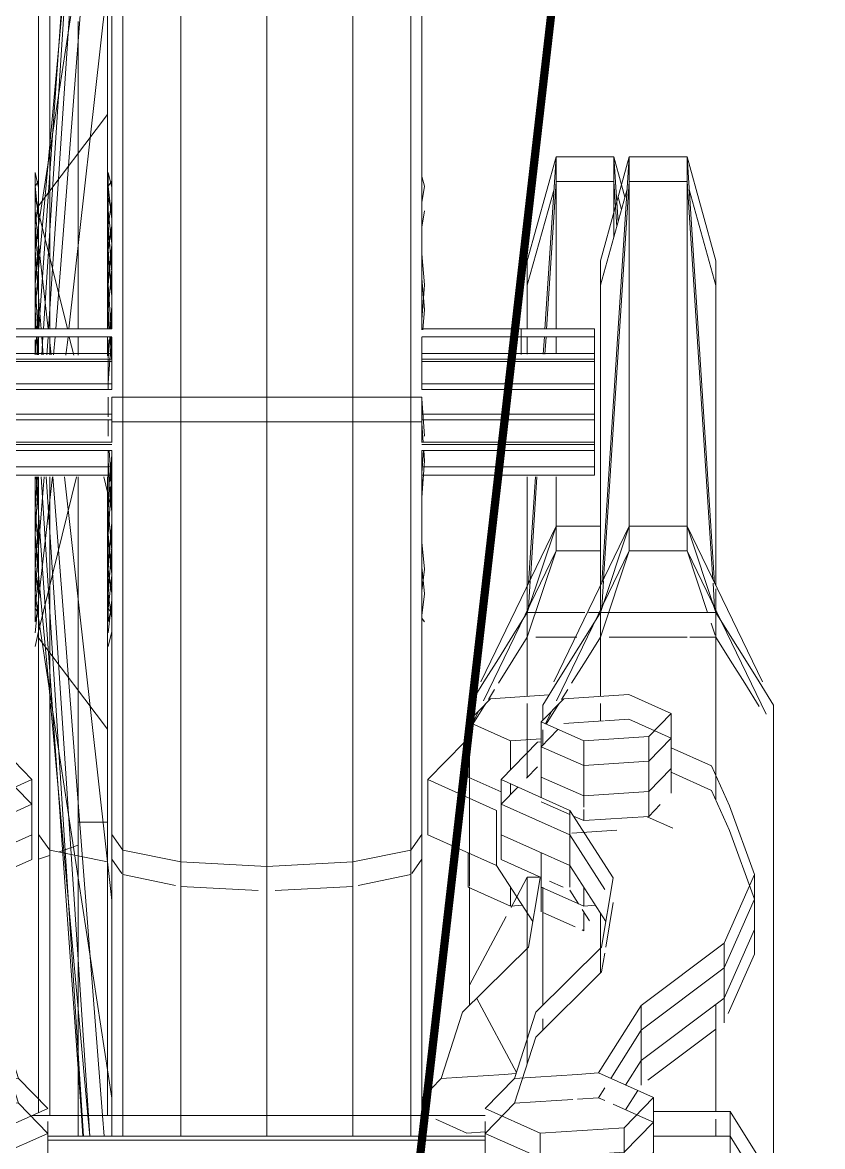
# Model space of a CAD drawing. Header units: millimetres. Extents: x 47511 to 319330, y -16764 to 12078.
# Drawn here: x 98222.9 to 98319.9, y 1322.1 to 1458.4 of the extents above; entities that cross this region are included whole.
import ezdxf

# ---------------------------------------------------------------- set-up
doc = ezdxf.new("R2010")
doc.units = ezdxf.units.MM
doc.linetypes.add('Dash - Tight', pattern=[4.5, 3, -1.5])
doc.layers.add('A-GENM', color=7, linetype='Continuous', lineweight=5)
doc.layers.add('E-LUM-CIRC', color=5, linetype='Dash - Tight', lineweight=30)
doc.layers.add('G-IMPT', color=7, linetype='Continuous', lineweight=13, true_color=0xc0c0c0)

# ---------------------------------------------------------------- blocks, each defined once
blk = doc.blocks.new('Bicycle_ATB_10197 - Bike ATB2_skp_-8137449-S_1000_LB_Basement')
at = {"layer": 'G-IMPT', "lineweight": 5}
for p, q in [((268.5, 19.24), (272.51, 18.8)), ((280.48, 19.24), (275.57, 18.8)), ((280.48, 19.24), (282.83, 19.09)), ((300.76, 19.11), (305.13, 18.8)), ((314.97, 19.24), (309.26, 18.8)), ((314.97, 19.24), (317.89, 18.8)), ((321.34, 19.24), (319.52, 18.8)), ((275.57, 18.8), (177.91, 9.92)), ((282.83, 18.21), (181.13, 11.66)), ((267.91, 18.8), (256.84, 10.43)), ((272.51, 18.8), (282.83, 17.65)), ((283.81, 19.02), (285.96, 18.88)), ((285.97, 18.42), (283.81, 18.28)), ((309.26, 18.8), (300.76, 18.13)), ((319.52, 18.8), (300.76, 14.19)), ((300.76, 17.9), (378.23, 12.76)), ((305.13, 18.8), (378.23, 13.62)), ((317.89, 18.8), (376.11, 9.92)), ((282.83, 16.73), (195.69, 9.92)), ((285.99, 16.98), (283.81, 16.81)), ((284.47, 17.46), (285.99, 17.3)), ((300.76, 15.65), (352.16, 9.92)), ((378.23, 13.62), (380.73, 13.44)), ((378.23, 12.76), (380.73, 12.59)), ((285.49, 10.43), (283.81, 10.02))]:
    blk.add_line(p, q, dxfattribs=at)
blk = doc.blocks.new('Bicycle_ATB_10197 - Bike ATB2_skp_-8137450-S_1000_LB_Basement')
at = {"layer": 'G-IMPT', "lineweight": 5}
for p, q in [((268.5, 19.24), (272.51, 18.8)), ((280.48, 19.24), (275.57, 18.8)), ((280.48, 19.24), (287.21, 18.8)), ((314.97, 19.24), (309.26, 18.8)), ((314.97, 19.24), (317.89, 18.8)), ((321.34, 19.24), (319.52, 18.8)), ((287.44, 18.51), (209.97, 13.52)), ((267.91, 18.8), (256.84, 10.43)), ((275.57, 18.8), (260.9, 17.46)), ((272.51, 18.8), (287.44, 17.13)), ((302.22, 17.8), (304.38, 17.66)), ((304.38, 18.42), (302.23, 18.25)), ((302.24, 19), (304.38, 18.85)), ((309.26, 18.8), (305.37, 18.49)), ((319.52, 18.8), (305.37, 15.32)), ((305.37, 18.78), (430.45, 9.92)), ((317.89, 18.8), (376.11, 9.92)), ((259.96, 17.38), (209.97, 12.83)), ((287.44, 17.09), (209.97, 11.04)), ((305.37, 17.59), (420.99, 9.92)), ((304.38, 15.08), (302.18, 14.54)), ((302.19, 15.49), (304.38, 15.24)), ((305.37, 15.13), (352.16, 9.92)), ((209.97, 13.52), (207.47, 13.36)), ((209.97, 12.83), (207.47, 12.61)), ((209.97, 11.04), (207.47, 10.84)), ((287.44, 10.91), (283.39, 9.92))]:
    blk.add_line(p, q, dxfattribs=at)
blk = doc.blocks.new('Bicycle_ATB_10197 - Bike ATB2_skp_-8137451-S_1000_LB_Basement')
blk.add_blockref('Bicycle_ATB_10197 - Bike ATB2_skp_-8137450-S_1000_LB_Basement', (0, 0))
at = {"extrusion": (0, 0, -1), "zscale": -1}
blk.add_blockref('Bicycle_ATB_10197 - Bike ATB2_skp_-8137449-S_1000_LB_Basement', (-588.2, 0), dxfattribs=at)
blk = doc.blocks.new('Bicycle_ATB_10197 - Bike ATB2_skp_グループ_1-V18-S_1000_LB_Basement')
at = {"layer": 'A-GENM'}
for p, q in [((1286.56, 2529.84), (1277.58, 2525.03)), ((1296.52, 2526.25), (1288.19, 2530.71)), ((1322.83, 2528.42), (1324.04, 2527.67)), ((1322.83, 2528.42), (1324.04, 2527.67)), ((1298.9, 2524.98), (1297.61, 2525.67)), ((1301.28, 2523.71), (1298.9, 2524.98)), ((1301.28, 2522.22), (1301.28, 2523.71))]:
    blk.add_line(p, q, dxfattribs=at)
at = {"layer": 'A-GENM', "flags": 128}
for points in [[(1319.83, 2530.29), (1321.97, 2528.96), (1322.35, 2528.72)], [(1319.83, 2530.29), (1321.97, 2528.96), (1322.35, 2528.72)], [(1324.78, 2527.21), (1327.58, 2525.46), (1330.39, 2523.71)], [(1324.78, 2527.21), (1327.58, 2525.46), (1330.39, 2523.71)], [(1330.39, 2522.66), (1330.39, 2520.21), (1330.39, 2517.71)], [(1330.39, 2522.66), (1330.39, 2520.21), (1330.39, 2517.71)]]:
    blk.add_lwpolyline(points, dxfattribs=at)
at = {"layer": 'G-IMPT', "lineweight": 5}
for p, q in [((1288.19, 2530.71), (1299.99, 2530.71)), ((1300.2, 2530.71), (1313.22, 2530.71)), ((1313.34, 2530.71), (1319.16, 2530.71)), ((1319.87, 2530.37), (1321.38, 2529.63)), ((1322.65, 2529.02), (1340.83, 2520.21)), ((1324.04, 2527.67), (1322.83, 2528.42)), ((1278.67, 2523.71), (1281.66, 2523.71)), ((1281.66, 2523.71), (1301.28, 2523.71)), ((1316.37, 2523.71), (1313.38, 2523.71)), ((1322.35, 2523.71), (1316.37, 2523.71)), ((1330.39, 2523.71), (1323.21, 2523.71)), ((1330.39, 2523.71), (1340.83, 2520.21)), ((1336.45, 2523.71), (1333.61, 2523.71)), ((1333.92, 2523.56), (1337.22, 2523.34)), ((1349.83, 2523.71), (1336.45, 2523.71)), ((1337.4, 2523.33), (1349.83, 2522.53)), ((1366.77, 2523.71), (1364.68, 2523.71)), ((1373.01, 2523.71), (1367.71, 2523.71)), ((1384.72, 2520.46), (1373.06, 2523.7)), ((1364.7, 2521.56), (1366.77, 2521.43)), ((1340.83, 2514.83), (1340.83, 2520.21)), ((1340.83, 2520.21), (1343.82, 2520.21)), ((1344.22, 2520.21), (1349.83, 2520.21)), ((1364.72, 2520.21), (1366.77, 2520.21)), ((1367.73, 2521.37), (1385.63, 2520.21)), ((1367.73, 2520.21), (1385.63, 2520.21)), ((1385.63, 2520.21), (1385.63, 2513.21)), ((1381.85, 2513.21), (1378.86, 2513.21)), ((1382.56, 2513.01), (1380.14, 2512.85)), ((1385.63, 2513.21), (1381.85, 2513.21)), ((1382.24, 2512.27), (1383.74, 2512.68)), ((1385.63, 2513.21), (1382.56, 2513.01))]:
    blk.add_line(p, q, dxfattribs=at)
at = {"layer": 'G-IMPT', "lineweight": 5, "flags": 128}
for points in [[(1322.35, 2528.72), (1321.97, 2528.96), (1319.83, 2530.29)], [(1330.39, 2523.71), (1327.58, 2525.46), (1324.78, 2527.21)], [(1330.39, 2517.71), (1330.39, 2520.21), (1330.39, 2522.66)]]:
    blk.add_lwpolyline(points, dxfattribs=at)
blk = doc.blocks.new('Bicycle_ATB_10197 - BikeATB2D_dwg_Bike ATB2_skp_グル_プ_1-2259-Ref_ Level-8137500-S_1000_LB_Basement')
at = {"layer": 'G-IMPT', "lineweight": 5}
for p, q in [((1282.72, 2530.71), (1297.08, 2530.71)), ((1293.93, 2523.71), (1289.78, 2523.71)), ((1346.84, 2523.71), (1333.61, 2523.71)), ((1333.92, 2523.56), (1346.84, 2522.72)), ((1363.79, 2523.71), (1361.69, 2523.71)), ((1361.71, 2521.76), (1363.79, 2521.62)), ((1340.83, 2514.83), (1340.83, 2520.21)), ((1361.73, 2520.21), (1363.79, 2520.21)), ((1330.39, 2514.94), (1330.39, 2516.29)), ((1330.39, 2514.94), (1330.39, 2516.29)), ((1330.39, 2516.29), (1330.39, 2514.94)), ((1378.86, 2513.21), (1375.87, 2513.21)), ((1380.14, 2512.85), (1377.72, 2512.7)), ((1380.75, 2511.86), (1382.24, 2512.27))]:
    blk.add_line(p, q, dxfattribs=at)
at = {"layer": 'G-IMPT', "lineweight": 5, "flags": 128}
for points in [[(1317.29, 2530.71), (1319.16, 2530.71), (1321.97, 2528.96), (1324.78, 2527.21), (1327.58, 2525.46), (1330.39, 2523.71), (1330.39, 2520.21), (1330.39, 2516.71)], [(1330.39, 2516.71), (1330.39, 2520.21), (1330.39, 2523.71), (1327.58, 2525.46), (1324.78, 2527.21), (1321.97, 2528.96), (1319.16, 2530.71), (1321.97, 2528.96), (1324.78, 2527.21), (1327.58, 2525.46), (1330.39, 2523.71), (1340.83, 2520.21)], [(1321.97, 2529.35), (1340.83, 2520.21), (1346.84, 2520.21)], [(1330.39, 2516.71), (1330.39, 2520.21), (1330.39, 2523.71), (1320.22, 2523.71)], [(1364.74, 2521.56), (1385.63, 2520.21), (1373.01, 2523.71), (1364.73, 2523.71)], [(1364.75, 2520.21), (1385.63, 2520.21), (1385.63, 2513.21), (1378.86, 2513.21)], [(1382.24, 2512.27), (1385.63, 2513.21), (1380.14, 2512.85)]]:
    blk.add_lwpolyline(points, dxfattribs=at)
blk = doc.blocks.new('Bicycle_ATB_10197 - BikeATB2D_dwg_Bike ATB2_skp_-2255-Ref_ Level-V20-S_1000_LB_Basement')
at = {"layer": 'G-IMPT', "lineweight": 5}
for p, q in [((321.34, 19.24), (319.52, 18.8)), ((303.75, 18.9), (305.13, 18.8))]:
    blk.add_line(p, q, dxfattribs=at)
at = {"layer": 'G-IMPT', "lineweight": 5, "flags": 128}
for points in [[(267.91, 18.8), (268.5, 19.24), (272.51, 18.8)], [(285.81, 18.89), (280.48, 19.24), (275.57, 18.8)], [(317.89, 18.8), (314.97, 19.24), (309.26, 18.8)]]:
    blk.add_lwpolyline(points, dxfattribs=at)
blk = doc.blocks.new('Bicycle_ATB_10197 - BikeATB2D_dwg_Bike ATB2_skp_-2256-Ref_ Level-V21-S_1000_LB_Basement')
at = {"layer": 'G-IMPT', "lineweight": 5}
for p, q in [((299.25, 19.21), (301.4, 19.06)), ((321.34, 19.24), (319.52, 18.8)), ((302.39, 18.99), (305.13, 18.8))]:
    blk.add_line(p, q, dxfattribs=at)
at = {"layer": 'G-IMPT', "lineweight": 5, "flags": 128}
for points in [[(267.91, 18.8), (268.5, 19.24), (272.51, 18.8)], [(284.45, 18.98), (280.48, 19.24), (275.57, 18.8)], [(317.89, 18.8), (314.97, 19.24), (309.26, 18.8)]]:
    blk.add_lwpolyline(points, dxfattribs=at)
blk = doc.blocks.new('Bicycle_ATB_10197 - BikeATB2D_dwg_Bike ATB2_skp_-2257-Ref_ Level-V22-S_1000_LB_Basement')
at = {"extrusion": (0, 0, -1), "zscale": -1}
blk.add_blockref('Bicycle_ATB_10197 - BikeATB2D_dwg_Bike ATB2_skp_-2255-Ref_ Level-V20-S_1000_LB_Basement', (-588.2, 0), dxfattribs=at)
blk.add_blockref('Bicycle_ATB_10197 - BikeATB2D_dwg_Bike ATB2_skp_-2256-Ref_ Level-V21-S_1000_LB_Basement', (0, 0))
blk = doc.blocks.new('Bicycle_ATB_10197 - BikeATB2D_dwg_Bike ATB2_skp_wheel-V9-Ref_ Level-8137511-S_1000_LB_Basement')
at = {"layer": 'G-IMPT', "lineweight": 5}
for p, q in [((333.78, 38.34), (335.58, 38.34)), ((243.5, 37.9), (241.85, 37.9)), ((275.59, 37.9), (318.98, 37.9)), ((335.92, 37.9), (333.77, 37.9)), ((333.75, 36.56), (335.92, 36.56)), ((272.27, 29.53), (318.98, 29.53)), ((333.66, 29.53), (335.92, 29.53))]:
    blk.add_line(p, q, dxfattribs=at)
at = {"layer": 'G-IMPT', "lineweight": 5, "flags": 128}
blk.add_lwpolyline([(318.98, 38.34), (317.23, 38.34), (315, 38.34), (313.19, 38.34), (311.38, 38.34), (309.57, 38.34), (307.76, 38.34), (306.58, 38.34), (305.39, 38.34), (304.21, 38.34), (303.03, 38.34), (302.62, 38.34), (302.21, 38.34), (301.8, 38.34), (301.38, 38.34), (301.8, 38.34), (302.21, 38.34), (302.62, 38.34), (303.03, 38.34), (304.21, 38.34), (305.39, 38.34), (306.58, 38.34), (307.76, 38.34), (309.57, 38.34), (311.38, 38.34), (313.19, 38.34), (315, 38.34), (317.23, 38.34)], close=True, dxfattribs=at)
for points in [[(337.8, 38.34), (340.02, 38.34), (342.24, 38.34), (344.06, 38.34), (345.87, 38.34), (347.68, 38.34), (349.49, 38.34), (350.67, 38.34), (351.86, 38.34), (353.04, 38.34), (354.22, 38.34), (354.63, 38.34), (355.04, 38.34), (355.45, 38.34), (355.86, 38.34), (355.45, 38.34), (355.04, 38.34), (354.63, 38.34), (354.22, 38.34), (353.04, 38.34), (351.86, 38.34), (350.67, 38.34), (349.49, 38.34), (347.68, 38.34), (345.87, 38.34), (344.06, 38.34), (342.24, 38.34), (340.02, 38.34), (337.8, 38.34), (336.91, 38.34)], [(241.51, 36.56), (273.71, 36.56), (275.59, 37.9), (243.5, 37.9)], [(336.91, 36.56), (383.53, 36.56), (381.66, 37.9), (336.91, 37.9)], [(336.91, 29.53), (384.98, 29.53), (383.53, 36.56), (436.77, 36.56), (433.08, 37.9), (381.66, 37.9)], [(241.51, 29.53), (272.27, 29.53), (273.71, 36.56), (318.98, 36.56)]]:
    blk.add_lwpolyline(points, dxfattribs=at)
blk.add_blockref('Bicycle_ATB_10197 - BikeATB2D_dwg_Bike ATB2_skp_-2257-Ref_ Level-V22-S_1000_LB_Basement', (34.52, 19.1))
blk = doc.blocks.new('Bicycle_ATB_10197 - BikeATB2D_dwg_Bike ATB2_skp_-2271-Ref_ Level-8137521-S_1000_LB_Basement')
at = {"layer": 'G-IMPT', "lineweight": 5}
for p, q in [((1269.38, 9.78), (1269.38, 0.14)), ((1266.88, 7.9), (1266.88, 0.14))]:
    blk.add_line(p, q, dxfattribs=at)
blk = doc.blocks.new('Bicycle_ATB_10197 - BikeATB2D_dwg_Bike ATB2_skp_-2272-Ref_ Level-8137522-S_1000_LB_Basement')
at = {"layer": 'G-IMPT', "lineweight": 5}
for p, q in [((1290.28, 45.76), (1298.6, 49.44)), ((1271.46, -37.45), (1273.86, -39.79)), ((1267.24, -42.91), (1268.93, -39.13)), ((1310.11, -38.18), (1306.39, -46.51)), ((1260.56, -42.91), (1261.39, -41.06)), ((1260.71, -45.12), (1260.56, -42.91)), ((1267.39, -45.12), (1267.24, -42.91)), ((1320.39, -52.88), (1319.93, -45.79)), ((1299.72, -46.51), (1292.9, -50.9)), ((1294.78, -48.2), (1297.08, -48.2)), ((1308.3, -48.2), (1309.6, -48.2)), ((1311.29, -48.2), (1314.81, -48.2))]:
    blk.add_line(p, q, dxfattribs=at)
at = {"layer": 'G-IMPT', "lineweight": 5, "flags": 128}
for points in [[(1281.46, 42.9), (1283.6, 45.76), (1291.92, 49.44), (1298.6, 49.44), (1306.95, 46.4), (1311.8, 44.24), (1312.39, 42.9)], [(1288.14, 42.9), (1290.28, 45.76), (1283.6, 45.76)], [(1306.39, -46.51), (1299.72, -46.51), (1303.43, -38.18), (1310.11, -38.18), (1314.67, -42.61), (1314.7, -43.06)], [(1274.46, -48.86), (1274.37, -47.45), (1274.2, -44.89), (1274.03, -42.34), (1273.86, -39.79), (1281.9, -42.4), (1289.78, -50.37), (1298.19, -51.78)], [(1294.88, -49.62), (1294.78, -48.2), (1297.08, -43.06), (1301.25, -43.06)], [(1308.65, -47.05), (1310.43, -43.06), (1317.11, -43.06)], [(1319.93, -45.79), (1317.11, -43.06), (1314.81, -48.2), (1315.06, -51.94)]]:
    blk.add_lwpolyline(points, dxfattribs=at)
blk.add_lwpolyline([(1274.46, -48.86), (1274.37, -47.45), (1274.2, -44.89), (1274.03, -42.34), (1273.86, -39.79), (1274.03, -42.34), (1274.2, -44.89), (1274.37, -47.45)], close=True, dxfattribs=at)
blk.add_blockref('Bicycle_ATB_10197 - BikeATB2D_dwg_Bike ATB2_skp_-2271-Ref_ Level-8137521-S_1000_LB_Basement', (0, 0))
blk = doc.blocks.new('Bicycle_ATB_10197 - BikeATB2D_dwg_Bike ATB2_skp_-2279-Ref_ Level-8137528-S_1000_LB_Basement')
at = {"layer": 'G-IMPT', "lineweight": 5}
for p, q in [((33.44, 22.87), (33.44, 23.94)), ((34.31, 23.94), (34.31, 22.87)), ((36.72, 23.94), (36.72, 22.87)), ((40, 23.94), (40, 22.87)), ((43.28, 23.94), (43.28, 22.87)), ((45.69, 23.94), (45.69, 22.87)), ((46.56, 23.94), (46.56, 22.87)), ((45.69, 22.87), (45.69, 12.48)), ((46.56, 22.87), (46.56, 12.48)), ((45.69, -28.91), (45.69, -39.65)), ((46.56, -28.91), (46.56, -39.65))]:
    blk.add_line(p, q, dxfattribs=at)
at = {"layer": 'G-IMPT', "lineweight": 5, "flags": 128}
blk.add_lwpolyline([(46.56, -39.65), (45.69, -39.65), (43.81, -39.65)], dxfattribs=at)
blk = doc.blocks.new('Bicycle_ATB_10197 - BikeATB2D_dwg-8137488-S_1000_LB_Basement')
for name, p in [('Bicycle_ATB_10197 - BikeATB2D_dwg_Bike ATB2_skp_-2272-Ref_ Level-8137522-S_1000_LB_Basement', (-985.25, 9.73)), ('Bicycle_ATB_10197 - BikeATB2D_dwg_Bike ATB2_skp_wheel-V9-Ref_ Level-8137511-S_1000_LB_Basement', (42.61, -19.15)), ('Bicycle_ATB_10197 - BikeATB2D_dwg_Bike ATB2_skp_グル_プ_1-2259-Ref_ Level-8137500-S_1000_LB_Basement', (-985.25, -2564.21))]:
    blk.add_blockref(name, p)
at = {"xscale": 1.122855172716525, "yscale": 1.122855172716525, "zscale": 1.122855172716525}
blk.add_blockref('Bicycle_ATB_10197 - BikeATB2D_dwg_Bike ATB2_skp_-2279-Ref_ Level-8137528-S_1000_LB_Basement', (327.24, 4.74), dxfattribs=at)
blk = doc.blocks.new('Bicycle_ATB_10197 - Bicycle_ATB_10197-8136418-S_1000_LB_Basement')
at = {"layer": 'A-GENM'}
for p, q in [((287.45, 18.75), (289.1, 18.75)), ((289.1, 18.75), (318.2, 18.75)), ((318.2, 18.75), (318.66, 17.44)), ((318.2, 18.75), (364.57, 18.75)), ((379.37, 18.75), (381.52, 18.75)), ((382.51, 18.75), (424.27, 18.75)), ((319.08, 16.27), (319.9, 13.95)), ((287.11, 13.95), (284.61, 13.95)), ((322.69, 13.95), (287.11, 13.95)), ((364.57, 13.95), (322.69, 13.95)), ((322.69, 10.39), (322.69, 13.95)), ((381.52, 13.95), (379.31, 13.95)), ((419.78, 13.95), (382.51, 13.95))]:
    blk.add_line(p, q, dxfattribs=at)
for name, p in [('Bicycle_ATB_10197 - BikeATB2D_dwg-8137488-S_1000_LB_Basement', (2.99, 0)), ('Bicycle_ATB_10197 - Bike ATB2_skp_-8137451-S_1000_LB_Basement', (77.14, -0.05)), ('Bicycle_ATB_10197 - Bike ATB2_skp_グループ_1-V18-S_1000_LB_Basement', (-985.25, -2564.21))]:
    blk.add_blockref(name, p)
blk = doc.blocks.new('Bicycle_ATB_10197 - Bike ATB2_skp_-V23-S_1000_LB_Basement')
at = {"layer": 'G-IMPT', "lineweight": 5}
for p, q in [((268.5, 19.24), (272.51, 18.8)), ((280.48, 19.24), (275.57, 18.8)), ((280.48, 19.24), (282.83, 19.09)), ((298.83, 19.24), (305.13, 18.8)), ((314.97, 19.24), (309.26, 18.8)), ((314.97, 19.24), (317.89, 18.8)), ((321.34, 19.24), (319.52, 18.8)), ((283.81, 19.02), (286.51, 18.84))]:
    blk.add_line(p, q, dxfattribs=at)
blk = doc.blocks.new('Bicycle_ATB_10197 - Bike ATB2_skp_-V24-S_1000_LB_Basement')
at = {"layer": 'G-IMPT', "lineweight": 5}
for p, q in [((268.5, 19.24), (272.51, 18.8)), ((280.48, 19.24), (275.57, 18.8)), ((280.48, 19.24), (287.21, 18.8)), ((298.83, 19.24), (304.38, 18.85)), ((314.97, 19.24), (309.26, 18.8)), ((314.97, 19.24), (317.89, 18.8)), ((321.34, 19.24), (319.52, 18.8))]:
    blk.add_line(p, q, dxfattribs=at)
blk = doc.blocks.new('Bicycle_ATB_10197 - Bike ATB2_skp_-V25-S_1000_LB_Basement')
at = {"extrusion": (0, 0, -1), "zscale": -1}
blk.add_blockref('Bicycle_ATB_10197 - Bike ATB2_skp_-V23-S_1000_LB_Basement', (-588.2, 0), dxfattribs=at)
blk.add_blockref('Bicycle_ATB_10197 - Bike ATB2_skp_-V24-S_1000_LB_Basement', (0, 0))
blk = doc.blocks.new('Bicycle_ATB_10197 - Bike ATB2_skp_-8137448-S_1000_LB_Basement')
at = {"layer": 'G-IMPT', "lineweight": 5}
for p, q in [((350.37, -19.15), (347.76, -18.85)), ((350.37, -19.15), (353.64, -18.85)), ((366.51, -19.15), (362.07, -18.85)), ((384.86, -19.15), (382.38, -18.97)), ((384.86, -19.15), (388.61, -18.85)), ((396.83, -19.15), (394.86, -18.85))]:
    blk.add_line(p, q, dxfattribs=at)
blk = doc.blocks.new('Bicycle_ATB_10197 - Bike ATB2_skp_-8137447-S_1000_LB_Basement')
at = {"layer": 'G-IMPT', "lineweight": 5}
for p, q in [((264.37, 0), (261.75, 0.3)), ((264.37, 0), (267.64, 0.3)), ((278.57, 0.13), (276.07, 0.3)), ((280.5, 0), (281.76, 0.08)), ((282.75, 0.15), (285.09, 0.3)), ((298.85, 0), (296.38, 0.18)), ((298.85, 0), (302.6, 0.3)), ((310.83, 0), (308.86, 0.3))]:
    blk.add_line(p, q, dxfattribs=at)
blk = doc.blocks.new('Bicycle_ATB_10197 - Bike ATB2_skp_-V31-S_1000_LB_Basement')
at = {"layer": 'G-IMPT', "lineweight": 5}
for p, q in [((33.44, 12.48), (33.44, 30.78)), ((34.31, 30.78), (33.44, 30.78)), ((34.31, 30.78), (34.31, 12.48)), ((36.1, 30.78), (34.31, 30.78)), ((36.72, 30.78), (36.72, 12.48)), ((39.38, 30.78), (36.97, 30.78)), ((40, 30.78), (40, 12.48)), ((42.66, 30.78), (40, 30.78)), ((43.28, 12.48), (43.28, 30.78)), ((45.69, 30.78), (43.28, 30.78)), ((45.69, 30.78), (45.69, 12.48)), ((46.56, 30.78), (45.69, 30.78)), ((46.56, 30.78), (46.56, 12.48)), ((33.44, -21), (33.44, -39.65)), ((34.31, -21), (34.31, -39.65)), ((36.72, -21), (36.72, -39.65)), ((40, -21), (40, -39.65)), ((43.28, -21), (43.28, -39.65)), ((45.69, -21), (45.69, -39.65)), ((46.56, -21), (46.56, -39.65)), ((34.31, -39.65), (33.44, -39.65)), ((36.1, -39.65), (34.31, -39.65)), ((39.38, -39.65), (36.97, -39.65)), ((42.66, -39.65), (40, -39.65)), ((45.69, -39.65), (43.28, -39.65)), ((46.56, -39.65), (45.69, -39.65))]:
    blk.add_line(p, q, dxfattribs=at)
blk = doc.blocks.new('Bicycle_ATB_10197 - Bike ATB2_skp_-8137465-S_1000_LB_Basement')
at = {"layer": 'G-IMPT', "lineweight": 5}
for p, q in [((1264.38, 16.78), (1266.53, 16.78)), ((1264.38, 16.78), (1264.38, 9.02)), ((1266.88, 16.78), (1267.39, 16.78)), ((1266.88, 9.02), (1266.88, 16.78)), ((1267.39, 16.78), (1269.38, 16.78)), ((1269.38, 16.78), (1269.38, -36.24)), ((1266.88, 7.74), (1266.88, 9.02)), ((1264.38, 7.69), (1264.38, -9.74)), ((1266.88, 0.87), (1266.88, 7.69)), ((1266.88, -9.73), (1266.88, 0.32)), ((1264.38, -9.78), (1264.38, -27.24)), ((1266.88, -20.21), (1266.88, -10.05)), ((1266.88, -27.24), (1266.88, -20.42)), ((1264.38, -28.58), (1264.38, -36.24)), ((1266.88, -28.58), (1266.88, -27.29)), ((1266.88, -36.24), (1266.88, -28.58)), ((1264.38, -36.24), (1266.53, -36.24)), ((1266.88, -36.24), (1267.39, -36.24)), ((1267.39, -36.24), (1269.38, -36.24))]:
    blk.add_line(p, q, dxfattribs=at)
blk = doc.blocks.new('Bicycle_ATB_10197 - Bike ATB2_skp_-8137466-S_1000_LB_Basement')
at = {"layer": 'A-GENM'}
for p, q in [((289.28, 40.27), (289.12, 37.72)), ((289.12, 37.72), (289.28, 40.27)), ((289.28, -40.27), (289.12, -37.72)), ((289.12, -37.72), (289.28, -40.27))]:
    blk.add_line(p, q, dxfattribs=at)
at = {"layer": 'A-GENM', "flags": 128}
for points in [[(289.08, 37.17), (288.95, 35.16), (288.78, 32.61), (288.61, 30.06)], [(288.61, 30.06), (288.78, 32.61), (288.95, 35.16), (289.08, 37.17)], [(289.08, -37.17), (288.95, -35.17), (288.78, -32.61), (288.61, -30.06)], [(288.61, -30.06), (288.78, -32.61), (288.95, -35.17), (289.08, -37.17)]]:
    blk.add_lwpolyline(points, dxfattribs=at)
at = {"layer": 'G-IMPT', "lineweight": 5}
for p, q in [((299.48, 55.99), (306.67, 59.17)), ((305.03, 55.49), (313.34, 59.17)), ((306.67, 59.17), (309.62, 59.17)), ((309.66, 59.17), (313.34, 59.17)), ((313.34, 59.17), (321.7, 56.12)), ((297.48, 45.43), (305.03, 55.49)), ((301.34, 55.49), (298.35, 55.49)), ((305.03, 55.49), (301.34, 55.49)), ((323.36, 55.39), (326.54, 53.97)), ((291.41, 46.23), (297.61, 54.5)), ((326.54, 53.97), (328.7, 49.14)), ((323.36, 46.15), (321.96, 49.27)), ((326.22, 49.09), (329.21, 49.09)), ((329.21, 49.09), (332.9, 49.09)), ((330.08, 46.35), (332.9, 49.09)), ((332.9, 49.09), (335.19, 43.94)), ((324.85, 47.76), (323.4, 46.35)), ((275.98, 43.39), (279.63, 46.93)), ((279.63, 46.93), (282.14, 46.93)), ((282.62, 46.93), (286.31, 46.93)), ((282.66, 43.39), (286.31, 46.93)), ((286.31, 46.93), (288.49, 42.05)), ((323.4, 46.35), (322.88, 38.47)), ((326.39, 46.35), (323.4, 46.35)), ((330.08, 46.35), (326.39, 46.35)), ((329.56, 38.47), (330.08, 46.35)), ((287.82, 43.55), (290.15, 45.02)), ((290.81, 45.43), (293.8, 45.43)), ((297.48, 45.43), (291.62, 41.74)), ((293.8, 45.43), (297.48, 45.43)), ((335.19, 43.94), (335, 41)), ((275.98, 43.39), (278.97, 43.39)), ((278.97, 43.39), (282.66, 43.39)), ((281.99, 33.18), (282.66, 43.39)), ((321.74, 42.5), (321.38, 37.01)), ((275.31, 33.18), (275.91, 42.25)), ((288.96, 41), (289.28, 40.27)), ((290.45, 41), (289.28, 40.27)), ((306.67, 41), (304.53, 40.64)), ((312.94, 42.05), (307.53, 41.15)), ((321.14, 36.77), (314.57, 41)), ((289.28, 40.27), (289.12, 37.72)), ((304.53, 40.64), (296.64, 32.67)), ((309.53, 38.47), (309.61, 39.74)), ((312.8, 37.85), (310.13, 39.56)), ((334.99, 40.84), (334.67, 36.06)), ((309.62, 38.47), (309.53, 38.47)), ((309.53, 38.47), (309.62, 38.28)), ((311.83, 38.47), (309.62, 38.47)), ((309.62, 38.28), (311.75, 33.5)), ((322.88, 38.47), (323.44, 37.21)), ((324.24, 38.47), (322.88, 38.47)), ((325.87, 38.47), (324.52, 38.47)), ((329.56, 38.47), (325.87, 38.47)), ((331.85, 33.33), (329.56, 38.47)), ((314.46, 36.77), (312.96, 37.74)), ((317.45, 36.77), (314.81, 36.77)), ((315.56, 34.31), (314.81, 35.98)), ((321.14, 36.77), (317.45, 36.77)), ((321.14, 36.77), (324.86, 28.44)), ((323.64, 36.77), (325.18, 33.33)), ((333.94, 35.35), (331.85, 33.33)), ((276, 31.64), (275.36, 33.07)), ((275.42, 33.18), (278.3, 33.18)), ((278.3, 33.18), (281.99, 33.18)), ((284.96, 26.51), (281.99, 33.18)), ((314.81, 33.33), (311.83, 33.33)), ((316, 33.33), (314.81, 33.33)), ((318.18, 28.44), (316, 33.33)), ((331.85, 33.33), (325.66, 33.33)), ((328.05, 31.55), (329.42, 32.88)), ((278.29, 26.51), (276, 31.64)), ((288.61, 30.06), (296.64, 32.67)), ((288.61, 30.06), (284.96, 26.51)), ((324.86, 28.44), (326.94, 30.47)), ((318.18, 28.44), (321.17, 28.44)), ((321.17, 28.44), (324.86, 28.44)), ((284.61, 26.51), (283.4, 26.51)), ((276.03, -31.56), (278.29, -26.51)), ((281.99, -33.18), (284.96, -26.51)), ((283.4, -26.51), (284.61, -26.51)), ((284.96, -26.51), (288.61, -30.06)), ((316, -33.33), (318.18, -28.45)), ((321.17, -28.45), (318.18, -28.45)), ((324.86, -28.45), (321.14, -36.78)), ((324.86, -28.45), (321.17, -28.45)), ((326.94, -30.47), (324.86, -28.45)), ((288.61, -30.06), (296.64, -32.67)), ((275.36, -33.07), (276.03, -31.56)), ((296.64, -32.67), (304.53, -40.64)), ((329.42, -32.88), (328.05, -31.55)), ((275.91, -42.25), (275.31, -33.18)), ((278.3, -33.18), (275.42, -33.18)), ((281.99, -33.18), (278.38, -33.18)), ((282.66, -43.39), (281.99, -33.18)), ((309.99, -37.43), (311.75, -33.5)), ((314.81, -33.33), (311.83, -33.33)), ((316, -33.33), (314.81, -33.33)), ((323.64, -36.78), (325.18, -33.33)), ((325.66, -33.33), (331.85, -33.33)), ((331.85, -33.33), (329.56, -38.47)), ((333.94, -35.35), (331.85, -33.33)), ((314.81, -35.98), (315.56, -34.31)), ((314.46, -36.78), (312.8, -37.85)), ((314.53, -41.03), (321.14, -36.78)), ((314.81, -36.78), (317.45, -36.78)), ((317.45, -36.78), (321.14, -36.78)), ((334.99, -40.85), (334.67, -36.07)), ((289.12, -37.72), (289.28, -40.27)), ((321.74, -42.5), (321.38, -37.02)), ((322.88, -38.47), (323.44, -37.22)), ((309.53, -38.47), (309.62, -38.28)), ((309.53, -38.47), (311.83, -38.47)), ((312.1, -38.3), (310.74, -39.17)), ((323.4, -46.35), (322.88, -38.47)), ((322.88, -38.47), (324.24, -38.47)), ((324.52, -38.47), (325.87, -38.47)), ((325.87, -38.47), (329.56, -38.47)), ((329.56, -38.47), (330.08, -46.35)), ((289.28, -40.27), (288.95, -41.03)), ((290.49, -41.03), (289.28, -40.27)), ((304.53, -40.64), (306.82, -41.03)), ((288.49, -42.05), (287.21, -44.91)), ((297.48, -45.43), (291.62, -41.74)), ((307.53, -41.15), (312.94, -42.06)), ((335.19, -43.95), (335, -41.03)), ((279.63, -46.94), (275.98, -43.39)), ((275.98, -43.39), (278.97, -43.39)), ((278.97, -43.39), (282.66, -43.39)), ((286.31, -46.94), (282.66, -43.39)), ((290.15, -45.02), (287.82, -43.55)), ((332.9, -49.09), (335.19, -43.95)), ((287.17, -45.01), (286.31, -46.94)), ((293.8, -45.43), (290.81, -45.43)), ((291.41, -46.23), (297.61, -54.5)), ((297.48, -45.43), (293.8, -45.43)), ((305.03, -55.49), (297.48, -45.43)), ((321.96, -49.28), (323.36, -46.16)), ((279.63, -46.94), (282.14, -46.94)), ((282.62, -46.94), (286.31, -46.94)), ((324.85, -47.76), (323.4, -46.35)), ((323.4, -46.35), (326.39, -46.35)), ((326.39, -46.35), (330.08, -46.35)), ((330.08, -46.35), (332.9, -49.09)), ((329.21, -49.09), (326.22, -49.09)), ((328.7, -49.14), (326.54, -53.97)), ((332.9, -49.09), (329.21, -49.09)), ((326.54, -53.97), (321.7, -56.13)), ((298.35, -55.49), (301.34, -55.49)), ((301.34, -55.49), (305.03, -55.49)), ((313.34, -59.17), (305.03, -55.49)), ((299.49, -56), (306.67, -59.17)), ((321.7, -56.13), (313.34, -59.17)), ((306.67, -59.17), (309.62, -59.17)), ((309.66, -59.17), (313.34, -59.17))]:
    blk.add_line(p, q, dxfattribs=at)
at = {"layer": 'G-IMPT', "lineweight": 5, "flags": 128}
for points in [[(289.08, 37.17), (288.95, 35.16), (288.78, 32.61), (288.61, 30.06)], [(288.61, -30.06), (288.78, -32.61), (288.95, -35.17), (289.08, -37.17)]]:
    blk.add_lwpolyline(points, dxfattribs=at)
blk.add_blockref('Bicycle_ATB_10197 - Bike ATB2_skp_-8137465-S_1000_LB_Basement', (-985.25, 9.73))
blk = doc.blocks.new('Bicycle_ATB_10197 - Bike ATB2_skp_グループ_1-V42-S_1000_LB_Basement')
at = {"layer": 'A-GENM'}
for p, q in [((1322.83, 2528.42), (1324.04, 2527.67)), ((1322.83, 2528.42), (1324.04, 2527.67)), ((1330.39, 2512.86), (1330.39, 2509.79)), ((1330.39, 2512.86), (1330.39, 2509.79))]:
    blk.add_line(p, q, dxfattribs=at)
at = {"layer": 'A-GENM', "flags": 128}
for points in [[(1319.83, 2530.29), (1321.97, 2528.96), (1322.35, 2528.72)], [(1319.83, 2530.29), (1321.97, 2528.96), (1322.35, 2528.72)], [(1324.78, 2527.21), (1327.58, 2525.46), (1330.39, 2523.71)], [(1324.78, 2527.21), (1327.58, 2525.46), (1330.39, 2523.71)], [(1330.39, 2522.66), (1330.39, 2520.21), (1330.39, 2516.71), (1330.39, 2513.21)], [(1330.39, 2522.66), (1330.39, 2520.21), (1330.39, 2516.71), (1330.39, 2513.21)], [(1330.39, 2509.71), (1327.58, 2507.96), (1324.78, 2506.21), (1321.97, 2504.46)], [(1330.39, 2509.71), (1327.58, 2507.96), (1324.78, 2506.21), (1321.97, 2504.46)]]:
    blk.add_lwpolyline(points, dxfattribs=at)
at = {"layer": 'G-IMPT', "lineweight": 5}
for p, q in [((1282.72, 2530.71), (1284.08, 2530.71)), ((1285.7, 2530.71), (1297, 2530.71)), ((1317.29, 2530.71), (1319.16, 2530.71)), ((1319.87, 2530.37), (1321.38, 2529.63)), ((1322.65, 2529.02), (1340.83, 2520.21)), ((1324.04, 2527.67), (1322.83, 2528.42)), ((1293.93, 2523.71), (1289.64, 2523.71)), ((1322.35, 2523.71), (1320.22, 2523.71)), ((1330.39, 2523.71), (1323.21, 2523.71)), ((1330.39, 2523.71), (1340.83, 2520.21)), ((1336.45, 2523.71), (1333.61, 2523.71)), ((1333.92, 2523.56), (1337.22, 2523.34)), ((1373.01, 2523.71), (1336.45, 2523.71)), ((1337.4, 2523.33), (1385.63, 2520.21)), ((1384.72, 2520.46), (1373.06, 2523.7)), ((1340.83, 2520.21), (1343.82, 2520.21)), ((1340.83, 2513.21), (1340.83, 2520.21)), ((1344.22, 2520.21), (1385.63, 2520.21)), ((1385.63, 2520.21), (1385.63, 2513.21)), ((1269.88, 2517.28), (1269.88, 2507.98)), ((1340.83, 2513.21), (1321.04, 2503.62)), ((1330.39, 2509.79), (1330.39, 2512.86)), ((1340.83, 2513.21), (1333.38, 2510.71)), ((1385.63, 2513.21), (1337.37, 2510.08)), ((1343.82, 2513.21), (1340.83, 2513.21)), ((1385.63, 2513.21), (1343.82, 2513.21)), ((1373.01, 2509.71), (1384.67, 2512.94)), ((1269.88, 2509.71), (1271.93, 2509.71)), ((1272.86, 2509.71), (1282.86, 2509.71)), ((1310.61, 2509.71), (1313.6, 2509.71)), ((1313.6, 2509.71), (1330.39, 2509.71)), ((1332.09, 2510.28), (1330.62, 2509.79)), ((1333.61, 2509.71), (1336.23, 2509.71)), ((1336.93, 2510.05), (1333.92, 2509.86)), ((1336.6, 2509.71), (1373.01, 2509.71)), ((1269.88, 2507.98), (1251.77, 2507.98)), ((1269.88, 2507.98), (1255.87, 2499.25)), ((1261.42, 2502.71), (1319.16, 2502.71))]:
    blk.add_line(p, q, dxfattribs=at)
at = {"layer": 'G-IMPT', "lineweight": 5, "flags": 128}
for points in [[(1322.35, 2528.72), (1321.97, 2528.96), (1319.83, 2530.29)], [(1330.39, 2523.71), (1327.58, 2525.46), (1324.78, 2527.21)], [(1330.39, 2513.21), (1330.39, 2516.71), (1330.39, 2520.21), (1330.39, 2522.66)], [(1321.97, 2504.46), (1324.78, 2506.21), (1327.58, 2507.96), (1330.39, 2509.71)]]:
    blk.add_lwpolyline(points, dxfattribs=at)
blk = doc.blocks.new('Bicycle_ATB_10197 - BikeATB2D_dwg_Bike ATB2_skp_グル_プ_1-2259-Ref_ Level-V57-S_1000_LB_Basement')
at = {"layer": 'G-IMPT', "lineweight": 5}
for p, q in [((1282.72, 2530.71), (1297.08, 2530.71)), ((1293.93, 2523.71), (1289.78, 2523.71)), ((1269.88, 2509.71), (1282.86, 2509.71)), ((1269.88, 2507.98), (1248.78, 2507.98))]:
    blk.add_line(p, q, dxfattribs=at)
at = {"layer": 'G-IMPT', "lineweight": 5, "flags": 128}
for points in [[(1261.42, 2502.71), (1319.16, 2502.71), (1321.97, 2504.46), (1324.78, 2506.21), (1327.58, 2507.96), (1330.39, 2509.71), (1327.58, 2507.96), (1324.78, 2506.21), (1321.97, 2504.46), (1319.16, 2502.71), (1321.97, 2504.46), (1324.78, 2506.21), (1327.58, 2507.96), (1330.39, 2509.71), (1330.39, 2513.21), (1330.39, 2516.71), (1330.39, 2520.21), (1330.39, 2523.71), (1327.58, 2525.46), (1324.78, 2527.21), (1321.97, 2528.96), (1319.16, 2530.71), (1321.97, 2528.96), (1324.78, 2527.21), (1327.58, 2525.46), (1330.39, 2523.71), (1340.83, 2520.21)], [(1317.29, 2530.71), (1319.16, 2530.71), (1321.97, 2528.96), (1324.78, 2527.21), (1327.58, 2525.46), (1330.39, 2523.71), (1330.39, 2520.21), (1330.39, 2516.71), (1330.39, 2513.21), (1330.39, 2509.71), (1340.83, 2513.21), (1321.97, 2504.07)], [(1321.97, 2529.35), (1340.83, 2520.21), (1385.63, 2520.21), (1385.63, 2513.21), (1340.83, 2513.21), (1340.83, 2520.21)], [(1310.61, 2509.71), (1330.39, 2509.71), (1330.39, 2513.21), (1330.39, 2516.71), (1330.39, 2520.21), (1330.39, 2523.71), (1320.22, 2523.71)], [(1333.92, 2523.56), (1385.63, 2520.21), (1373.01, 2523.71), (1333.61, 2523.71)], [(1269.88, 2517.28), (1269.88, 2507.98), (1255.87, 2499.25), (1234.77, 2499.25)], [(1333.61, 2509.71), (1373.01, 2509.71), (1385.63, 2513.21), (1333.92, 2509.86)]]:
    blk.add_lwpolyline(points, dxfattribs=at)
blk = doc.blocks.new('Bicycle_ATB_10197 - BikeATB2D_dwg_Bike ATB2_skp_-V8-Ref_ Level-8137510-S_1000_LB_Basement')
at = {"layer": 'G-IMPT', "lineweight": 5}
for p, q in [((257.99, 0), (258.42, 0.3)), ((278.77, 0.12), (276.07, 0.3)), ((280.5, 0), (285.09, 0.3))]:
    blk.add_line(p, q, dxfattribs=at)
at = {"layer": 'G-IMPT', "lineweight": 5, "flags": 128}
for points in [[(267.64, 0.3), (264.37, 0), (261.75, 0.3)], [(302.6, 0.3), (298.85, 0), (294.67, 0.3)], [(311.99, 0.3), (310.83, 0), (308.86, 0.3)]]:
    blk.add_lwpolyline(points, dxfattribs=at)
blk = doc.blocks.new('Bicycle_ATB_10197 - BikeATB2D_dwg_Bike ATB2_skp_-2254-Ref_ Level-V67-S_1000_LB_Basement')
at = {"layer": 'G-IMPT', "lineweight": 5}
for p, q in [((301.38, 0), (301.82, 0.3)), ((322.17, 0.12), (319.46, 0.3))]:
    blk.add_line(p, q, dxfattribs=at)
at = {"layer": 'G-IMPT', "lineweight": 5, "flags": 128}
for points in [[(305.14, 0.3), (307.76, 0), (311.03, 0.3)], [(338.06, 0.3), (342.24, 0), (345.99, 0.3)], [(355.38, 0.3), (354.22, 0), (352.25, 0.3)]]:
    blk.add_lwpolyline(points, dxfattribs=at)
blk = doc.blocks.new('Bicycle_ATB_10197 - BikeATB2D_dwg_Bike ATB2_skp_-2255-Ref_ Level-V68-S_1000_LB_Basement')
at = {"layer": 'G-IMPT', "lineweight": 5}
for p, q in [((300.56, 19.12), (305.13, 18.8)), ((321.34, 19.24), (319.52, 18.8))]:
    blk.add_line(p, q, dxfattribs=at)
at = {"layer": 'G-IMPT', "lineweight": 5, "flags": 128}
for points in [[(267.91, 18.8), (268.5, 19.24), (272.51, 18.8)], [(285.81, 18.89), (280.48, 19.24), (275.57, 18.8)], [(317.89, 18.8), (314.97, 19.24), (309.26, 18.8)]]:
    blk.add_lwpolyline(points, dxfattribs=at)
blk = doc.blocks.new('Bicycle_ATB_10197 - BikeATB2D_dwg_Bike ATB2_skp_-2256-Ref_ Level-V69-S_1000_LB_Basement')
at = {"layer": 'G-IMPT', "lineweight": 5}
for p, q in [((298.83, 19.24), (301.4, 19.06)), ((321.34, 19.24), (319.52, 18.8)), ((302.39, 18.99), (305.13, 18.8))]:
    blk.add_line(p, q, dxfattribs=at)
at = {"layer": 'G-IMPT', "lineweight": 5, "flags": 128}
for points in [[(267.91, 18.8), (268.5, 19.24), (272.51, 18.8)], [(287.21, 18.8), (280.48, 19.24), (275.57, 18.8)], [(317.89, 18.8), (314.97, 19.24), (309.26, 18.8)]]:
    blk.add_lwpolyline(points, dxfattribs=at)
blk = doc.blocks.new('Bicycle_ATB_10197 - BikeATB2D_dwg_Bike ATB2_skp_-2257-Ref_ Level-V70-S_1000_LB_Basement')
at = {"extrusion": (0, 0, -1), "zscale": -1}
blk.add_blockref('Bicycle_ATB_10197 - BikeATB2D_dwg_Bike ATB2_skp_-2255-Ref_ Level-V68-S_1000_LB_Basement', (-588.2, 0), dxfattribs=at)
blk.add_blockref('Bicycle_ATB_10197 - BikeATB2D_dwg_Bike ATB2_skp_-2256-Ref_ Level-V69-S_1000_LB_Basement', (0, 0))
blk = doc.blocks.new('Bicycle_ATB_10197 - BikeATB2D_dwg_Bike ATB2_skp_wheel-V9-Ref_ Level-V71-S_1000_LB_Basement')
at = {"layer": 'G-IMPT', "lineweight": 5}
for p, q in [((323.89, 38.34), (325.85, 38.34)), ((326.26, 38.34), (328.62, 38.34)), ((333.35, 38.34), (335.58, 38.34)), ((275.59, 37.9), (322.17, 37.9)), ((323.15, 37.9), (328.62, 37.9)), ((335.92, 37.9), (329.54, 37.9)), ((275.59, 0.3), (322.17, 0.3)), ((323.15, 0.3), (328.62, 0.3)), ((329.54, 0.3), (335.92, 0.3))]:
    blk.add_line(p, q, dxfattribs=at)
at = {"layer": 'G-IMPT', "lineweight": 5, "flags": 128}
for points in [[(322.17, 38.34), (321.67, 38.34), (319.45, 38.34), (317.23, 38.34), (315, 38.34), (313.19, 38.34), (311.38, 38.34), (309.57, 38.34), (307.76, 38.34), (306.58, 38.34), (305.39, 38.34), (304.21, 38.34), (303.03, 38.34), (302.62, 38.34), (302.21, 38.34), (301.8, 38.34), (301.38, 38.34), (301.8, 38.34), (302.21, 38.34), (302.62, 38.34), (303.03, 38.34), (304.21, 38.34), (305.39, 38.34), (306.58, 38.34), (307.76, 38.34), (309.57, 38.34), (311.38, 38.34), (313.19, 38.34), (315, 38.34), (317.23, 38.34), (319.45, 38.34), (321.67, 38.34)], [(329.54, 38.34), (330.99, 38.34), (333.22, 38.34)], [(337.8, 38.34), (340.02, 38.34), (342.24, 38.34), (344.06, 38.34), (345.87, 38.34), (347.68, 38.34), (349.49, 38.34), (350.67, 38.34), (351.86, 38.34), (353.04, 38.34), (354.22, 38.34), (354.63, 38.34), (355.04, 38.34), (355.45, 38.34), (355.86, 38.34), (355.45, 38.34), (355.04, 38.34), (354.63, 38.34), (354.22, 38.34), (353.04, 38.34), (351.86, 38.34), (350.67, 38.34), (349.49, 38.34), (347.68, 38.34), (345.87, 38.34), (344.06, 38.34), (342.24, 38.34), (340.02, 38.34), (337.8, 38.34), (336.91, 38.34)], [(241.51, 36.56), (273.71, 36.56), (275.59, 37.9), (241.51, 37.9)], [(241.51, 29.53), (272.27, 29.53), (273.71, 36.56), (328.62, 36.56), (328.62, 29.53), (384.98, 29.53), (383.53, 36.56), (436.77, 36.56), (433.08, 37.9), (381.66, 37.9)], [(241.51, 19.1), (271.73, 19.1), (272.27, 29.53), (328.62, 29.53), (328.62, 19.1), (385.52, 19.1), (384.98, 29.53), (439.62, 29.53), (436.77, 36.56), (486.73, 36.56), (481.33, 37.9), (433.08, 37.9)], [(241.51, 8.67), (272.27, 8.67), (271.73, 19.1), (328.62, 19.1), (328.62, 8.67), (384.98, 8.67), (385.52, 19.1), (440.68, 19.1), (439.62, 29.53), (490.89, 29.53), (486.73, 36.56), (531.88, 36.56), (524.94, 37.9), (481.33, 37.9)], [(241.51, 1.64), (273.71, 1.64), (272.27, 8.67), (328.62, 8.67), (328.62, 1.64), (383.53, 1.64), (384.98, 8.67), (439.62, 8.67), (440.68, 19.1), (492.44, 19.1), (490.89, 29.53), (537.22, 29.53), (531.88, 36.56), (570.86, 36.56), (562.58, 37.9), (524.94, 37.9)], [(328.62, 37.9), (328.62, 36.56), (383.53, 36.56), (381.66, 37.9), (336.91, 37.9)], [(336.78, 0.3), (381.66, 0.3), (383.53, 1.64), (436.77, 1.64), (439.62, 8.67), (490.89, 8.67), (492.44, 19.1), (539.22, 19.1), (537.22, 29.53), (577.22, 29.53), (570.86, 36.56), (602.47, 36.56), (593.11, 37.9), (562.58, 37.9)], [(241.51, 0.3), (275.59, 0.3), (273.71, 1.64), (328.62, 1.64), (328.62, 0.3)]]:
    blk.add_lwpolyline(points, dxfattribs=at)
for name, p in [('Bicycle_ATB_10197 - BikeATB2D_dwg_Bike ATB2_skp_-2257-Ref_ Level-V70-S_1000_LB_Basement', (34.52, 19.1)), ('Bicycle_ATB_10197 - BikeATB2D_dwg_Bike ATB2_skp_-V8-Ref_ Level-8137510-S_1000_LB_Basement', (43.39, 0)), ('Bicycle_ATB_10197 - BikeATB2D_dwg_Bike ATB2_skp_-2254-Ref_ Level-V67-S_1000_LB_Basement', (0, 0))]:
    blk.add_blockref(name, p)
blk = doc.blocks.new('Bicycle_ATB_10197 - BikeATB2D_dwg_Bike ATB2_skp_-2271-Ref_ Level-V81-S_1000_LB_Basement')
at = {"layer": 'G-IMPT', "lineweight": 5}
for p, q in [((1269.38, 16.78), (1269.38, -36.24)), ((1266.88, -36.24), (1268.66, -36.24))]:
    blk.add_line(p, q, dxfattribs=at)
at = {"layer": 'G-IMPT', "lineweight": 5, "flags": 128}
blk.add_lwpolyline([(1266.88, 16.78), (1266.88, -36.24), (1264.38, -36.24), (1264.38, 16.78), (1266.88, 16.78), (1268.66, 16.78)], dxfattribs=at)
blk = doc.blocks.new('Bicycle_ATB_10197 - BikeATB2D_dwg_Bike ATB2_skp_-2272-Ref_ Level-V82-S_1000_LB_Basement')
at = {"layer": 'G-IMPT', "lineweight": 5}
for p, q in [((1290.28, 45.76), (1298.6, 49.44)), ((1315.33, 36.62), (1318.15, 39.36)), ((1294.78, 28.74), (1294.88, 30.16)), ((1270.22, 16.78), (1267.24, 23.45)), ((1273.86, 20.33), (1270.22, 16.78)), ((1267.24, -42.91), (1270.22, -36.24)), ((1270.22, -36.24), (1273.86, -39.79)), ((1310.11, -38.18), (1306.39, -46.51)), ((1299.72, -46.51), (1292.9, -50.9)), ((1294.78, -48.2), (1297.08, -48.2)), ((1308.14, -48.2), (1314.81, -48.2)), ((1308.66, -56.08), (1315.33, -56.08))]:
    blk.add_line(p, q, dxfattribs=at)
at = {"layer": 'G-IMPT', "lineweight": 5, "flags": 128}
for points in [[(1273.07, 33.82), (1276.06, 35.7), (1283.6, 45.76), (1291.92, 49.44), (1298.6, 49.44), (1306.95, 46.4), (1311.8, 44.24), (1313.98, 39.36)], [(1276.06, 35.7), (1282.74, 35.7), (1290.28, 45.76), (1283.6, 45.76)], [(1317.11, 23.6), (1314.81, 28.74), (1308.14, 28.74), (1308.66, 36.62), (1311.47, 39.36), (1318.15, 39.36), (1320.45, 34.22), (1319.93, 26.33), (1317.11, 23.6), (1310.43, 23.6), (1308.14, 28.74)], [(1274.54, 30.54), (1274.37, 27.99), (1274.2, 25.43), (1274.03, 22.88), (1273.86, 20.33), (1274.03, 22.88), (1274.2, 25.43), (1274.37, 27.99), (1274.54, 30.54), (1271.56, 37.2), (1264.89, 37.2), (1261.24, 33.66), (1260.56, 23.45), (1263.54, 16.78), (1264.38, 16.78)], [(1261.24, 33.66), (1267.91, 33.66), (1271.56, 37.2)], [(1282.74, 35.7), (1274.54, 30.54), (1274.37, 27.99), (1274.2, 25.43), (1274.03, 22.88), (1273.86, 20.33), (1281.9, 22.94), (1289.78, 30.91), (1298.19, 32.32), (1306.39, 27.05)], [(1314.81, 28.74), (1315.33, 36.62), (1308.66, 36.62)], [(1260.56, 23.45), (1267.24, 23.45), (1267.91, 33.66)], [(1310.11, 18.72), (1303.43, 18.72), (1299.72, 27.05), (1292.9, 31.44)], [(1297.08, 28.74), (1294.78, 28.74), (1297.08, 23.6), (1301.25, 23.6)], [(1299.72, 27.05), (1306.39, 27.05), (1310.11, 18.72), (1314.67, 23.15), (1314.7, 23.6)], [(1261.24, -53.12), (1267.91, -53.12), (1267.24, -42.91), (1260.56, -42.91), (1263.54, -36.24), (1264.38, -36.24)], [(1274.54, -50), (1274.37, -47.45), (1274.2, -44.89), (1274.03, -42.34), (1273.86, -39.79), (1274.03, -42.34), (1274.2, -44.89), (1274.37, -47.45), (1274.54, -50), (1274.37, -47.45), (1274.2, -44.89), (1274.03, -42.34), (1273.86, -39.79), (1281.9, -42.4), (1289.78, -50.37), (1298.19, -51.78), (1306.39, -46.51), (1299.72, -46.51), (1303.43, -38.18), (1310.11, -38.18), (1314.67, -42.61), (1314.7, -43.06)], [(1267.91, -53.12), (1271.56, -56.66), (1264.89, -56.66), (1261.24, -53.12), (1260.56, -42.91)], [(1294.88, -49.62), (1294.78, -48.2), (1297.08, -43.06), (1301.25, -43.06)], [(1318.15, -58.82), (1311.47, -58.82), (1308.66, -56.08), (1308.14, -48.2), (1310.43, -43.06), (1317.11, -43.06)], [(1282.74, -55.16), (1274.54, -50), (1271.56, -56.66)], [(1276.06, -55.16), (1283.6, -65.22), (1290.28, -65.22), (1282.74, -55.16), (1276.06, -55.16), (1273.07, -53.28)], [(1313.98, -58.82), (1311.8, -63.7), (1306.95, -65.86), (1298.6, -68.9)], [(1283.6, -65.22), (1291.92, -68.9), (1298.6, -68.9), (1290.28, -65.22)]]:
    blk.add_lwpolyline(points, dxfattribs=at)
blk.add_lwpolyline([(1319.93, -45.79), (1317.11, -43.06), (1314.81, -48.2), (1315.33, -56.08), (1318.15, -58.82), (1320.45, -53.68)], close=True, dxfattribs=at)
blk.add_blockref('Bicycle_ATB_10197 - BikeATB2D_dwg_Bike ATB2_skp_-2271-Ref_ Level-V81-S_1000_LB_Basement', (0, 0))
blk = doc.blocks.new('Bicycle_ATB_10197 - BikeATB2D_dwg_Bike ATB2_skp_-2279-Ref_ Level-V88-S_1000_LB_Basement')
at = {"layer": 'G-IMPT', "lineweight": 5}
for p, q in [((34.31, 30.78), (34.31, 12.48)), ((36.72, 30.78), (36.72, 12.48)), ((40, 30.78), (40, 12.48)), ((45.69, 30.78), (45.69, 12.48)), ((34.31, -21), (34.31, -39.65)), ((36.72, -21), (36.72, -39.65)), ((40, -21), (40, -39.65)), ((43.28, -21), (43.28, -39.65)), ((45.69, -21), (45.69, -39.65))]:
    blk.add_line(p, q, dxfattribs=at)
at = {"layer": 'G-IMPT', "lineweight": 5, "flags": 128}
for points in [[(33.44, 12.48), (33.44, 30.78), (34.31, 30.78), (36.72, 30.78), (40, 30.78), (43.28, 30.78), (43.28, 12.48)], [(43.28, 30.78), (45.69, 30.78), (46.56, 30.78), (46.56, 12.48)], [(46.56, -21), (46.56, -39.65), (45.69, -39.65), (43.28, -39.65), (40, -39.65), (36.72, -39.65), (34.31, -39.65), (33.44, -39.65), (33.44, -21)]]:
    blk.add_lwpolyline(points, dxfattribs=at)
blk = doc.blocks.new('Bicycle_ATB_10197 - BikeATB2D_dwg-V95-S_1000_LB_Basement')
for name, p in [('Bicycle_ATB_10197 - BikeATB2D_dwg_Bike ATB2_skp_-2272-Ref_ Level-V82-S_1000_LB_Basement', (-985.25, 9.73)), ('Bicycle_ATB_10197 - BikeATB2D_dwg_Bike ATB2_skp_wheel-V9-Ref_ Level-V71-S_1000_LB_Basement', (42.61, -19.15)), ('Bicycle_ATB_10197 - BikeATB2D_dwg_Bike ATB2_skp_グル_プ_1-2259-Ref_ Level-V57-S_1000_LB_Basement', (-985.25, -2564.21))]:
    blk.add_blockref(name, p)
at = {"xscale": 1.122855172716525, "yscale": 1.122855172716525, "zscale": 1.122855172716525}
blk.add_blockref('Bicycle_ATB_10197 - BikeATB2D_dwg_Bike ATB2_skp_-2279-Ref_ Level-V88-S_1000_LB_Basement', (327.24, 4.74), dxfattribs=at)
blk = doc.blocks.new('Bicycle_ATB_10197 - Bicycle_ATB_10197-V96-S_1000_LB_Basement')
at = {"layer": 'A-GENM'}
for p, q in [((318.2, 18.75), (284.61, 18.75)), ((316.49, 17.53), (318.2, 18.75)), ((367.77, 18.75), (318.2, 18.75)), ((371.24, 18.75), (368.75, 18.75)), ((371.24, 18.75), (371.24, 17.42)), ((374.22, 18.75), (371.45, 18.75)), ((381.52, 18.75), (375.14, 18.75)), ((379.25, 18.75), (381.52, 18.75)), ((424.27, 18.75), (382.51, 18.75)), ((382.51, 18.75), (419.53, 18.75)), ((284.61, 17.42), (287.11, 17.42)), ((287.11, 17.42), (316.33, 17.42)), ((315.02, 11.04), (316.33, 17.42)), ((316.33, 17.42), (371.24, 17.42)), ((371.24, 17.42), (426.15, 17.42)), ((371.24, 17.42), (371.24, 10.39)), ((284.61, 10.39), (287.11, 10.39)), ((287.11, 10.39), (314.88, 10.39)), ((314.4, 1.01), (314.88, 10.39)), ((314.88, 10.39), (371.24, 10.39)), ((371.24, 10.39), (427.59, 10.39)), ((371.24, 10.39), (371.24, 0)), ((284.61, -0.05), (287.11, -0.05)), ((287.11, -0.05), (314.34, -0.05)), ((314.34, -0.05), (317.33, -0.05)), ((314.88, -10.48), (314.4, -1.06)), ((317.33, -0.05), (371.24, -0.05)), ((371.24, -0.05), (428.13, -0.05)), ((371.24, -0.05), (371.24, -10.48)), ((284.61, -10.48), (287.11, -10.48)), ((287.11, -10.48), (314.88, -10.48)), ((314.88, -10.48), (371.24, -10.48)), ((371.24, -10.48), (427.59, -10.48)), ((371.24, -10.48), (371.24, -17.51)), ((316.33, -17.51), (315.02, -11.13)), ((284.61, -17.51), (287.11, -17.51)), ((287.11, -17.51), (316.33, -17.51)), ((316.33, -17.51), (371.24, -17.51)), ((318.2, -18.85), (316.49, -17.63)), ((371.24, -17.51), (426.15, -17.51)), ((371.24, -17.51), (371.24, -18.85)), ((284.61, -18.85), (318.2, -18.85)), ((318.2, -18.85), (367.77, -18.85)), ((368.75, -18.85), (371.24, -18.85)), ((371.45, -18.85), (374.22, -18.85)), ((375.14, -18.85), (381.52, -18.85)), ((381.52, -18.85), (379.27, -18.85)), ((382.38, -18.85), (424.27, -18.85)), ((419.53, -18.85), (382.38, -18.85))]:
    blk.add_line(p, q, dxfattribs=at)
for name, p in [('Bicycle_ATB_10197 - BikeATB2D_dwg-V95-S_1000_LB_Basement', (2.99, 0)), ('Bicycle_ATB_10197 - Bike ATB2_skp_-8137466-S_1000_LB_Basement', (0, 0)), ('Bicycle_ATB_10197 - Bike ATB2_skp_-V25-S_1000_LB_Basement', (77.14, -0.05)), ('Bicycle_ATB_10197 - Bike ATB2_skp_-8137448-S_1000_LB_Basement', (0, 0)), ('Bicycle_ATB_10197 - Bike ATB2_skp_-8137447-S_1000_LB_Basement', (86, -19.15)), ('Bicycle_ATB_10197 - Bike ATB2_skp_グループ_1-V42-S_1000_LB_Basement', (-985.25, -2564.21))]:
    blk.add_blockref(name, p)
at = {"xscale": 1.122855172716525, "yscale": 1.122855172716525, "zscale": 1.122855172716525}
blk.add_blockref('Bicycle_ATB_10197 - Bike ATB2_skp_-V31-S_1000_LB_Basement', (327.24, 4.74), dxfattribs=at)

msp = doc.modelspace()

# ---------------------------------------------------------------- linework, layer by layer
at = {"layer": 'E-LUM-CIRC', "ltscale": 25, "const_width": 1}
msp.add_lwpolyline([(93406.84, -109.34, -0.305941), (94306.84, -109.34, 0.248861), (95206.84, -109.34, -0.317203), (96106.84, -109.34, 0.203902), (97206.84, -109.34, -0.191545), (98106.84, -109.34, 0.117955), (97297.5, 10879.07)], format="xyb", dxfattribs=at)

# ---------------------------------------------------------------- block references
at = {"layer": 'G-IMPT', "lineweight": 5, "rotation": 89.99999999999987}
for name, p in [('Bicycle_ATB_10197 - Bicycle_ATB_10197-8136418-S_1000_LB_Basement', (98243.58, 1038.69)), ('Bicycle_ATB_10197 - Bicycle_ATB_10197-V96-S_1000_LB_Basement', (98252.46, 1038.69))]:
    msp.add_blockref(name, p, dxfattribs=at)

doc.saveas('drawing.dxf')
